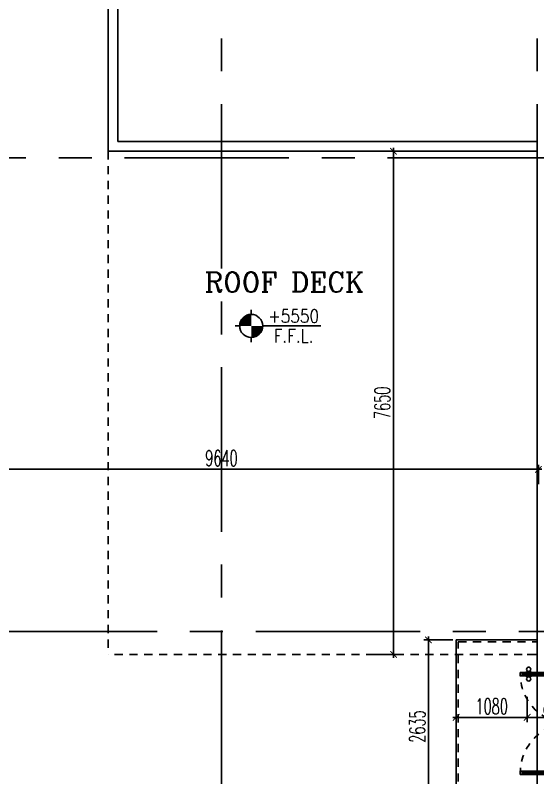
# Model space of a CAD drawing. Extents: x 276011.4 to 276105.3, y 57291.9 to 57371.4.
# Drawn here: x 276054.46 to 276062.41, y 57348.16 to 57359.75 of the extents above; entities that cross this region are included whole.
import ezdxf
from ezdxf.enums import TextEntityAlignment as Align

# ---------------------------------------------------------------- set-up
doc = ezdxf.new("R2010")
doc.units = 0
doc.header["$MEASUREMENT"] = 0
doc.header["$PDMODE"] = 34
for name, pattern in [('CENTERX2', [4, 2.5, -0.5, 0.5, -0.5]), ('HIDDEN', [0.375, 0.25, -0.125]), ('HIDDEN2', [0.1875, 0.125, -0.0625])]:
    doc.linetypes.add(name, pattern=pattern)
doc.layers.get('0').update_dxf_attribs({"linetype": 'CONTINUOUS'})
doc.layers.get('DEFPOINTS').update_dxf_attribs({"linetype": 'CONTINUOUS'})
for name, color, linetype in [('AX-DIM', 4, 'CONTINUOUS'), ('AXES', 11, 'CENTERX2'), ('DIM', 4, 'CONTINUOUS'), ('DOOR', 7, 'CONTINUOUS'), ('HIDDEN', 9, 'HIDDEN2'), ('LEV-PL', 3, 'CONTINUOUS'), ('RM-NAME', 2, 'CONTINUOUS'), ('ROOF', 7, 'CONTINUOUS'), ('STR', 5, 'CONTINUOUS')]:
    doc.layers.add(name, color=color, linetype=linetype)
doc.styles.add('ROMANC', font='romanc', dxfattribs={"height": 0.1})
doc.styles.add('ROMANS', font='ROMANS.shx', dxfattribs={"width": 0.6})
doc.styles.add('S', font='ROMANS.SHX')
doc.dimstyles.new('STANDARD in', dxfattribs={"dimtxt": 0.24, "dimasz": 0.1, "dimexe": 0.07, "dimexo": 0.05, "dimgap": 0.05, "dimtad": 1, "dimdec": 0, "dimlfac": 1000, "dimzin": 0, "dimdsep": 46, "dimtxsty": 'ROMANS', "dimblk": 'ARCHTICK', "dimcen": 0.05, "dimdle": 0.05, "dimclrd": 4, "dimclre": 4, "dimclrt": 2, "dimadec": 0, "dimazin": 0, "dimtfac": 1, "dimtdec": 0, "dimtmove": 2, "dimatfit": 3, "dimfxl": 0, "dimtolj": 1, "dimtzin": 0, "dimarcsym": 0})

# ---------------------------------------------------------------- blocks, each defined once
blk = doc.blocks.new('_ARCHTICK')
at = {"color": 0, "linetype": 'ByBlock', "const_width": 0.15}
blk.add_lwpolyline([(-0.5, -0.5), (0.5, 0.5)], dxfattribs=at)
blk = doc.blocks.new('*D106')
at = {"layer": 'AX-DIM', "color": 4, "lineweight": -2, "ltscale": 0.3}
for p, q in [((276020.355, 57365.405), (276020.355, 57370.081)), ((276095.065, 57357.883), (276095.065, 57370.081)), ((276020.305, 57370.011), (276095.115, 57370.011))]:
    blk.add_line(p, q, dxfattribs=at)
at = {"layer": 'DEFPOINTS', "color": 0, "ltscale": 0.3}
for p in [(276095.065, 57370.011), (276020.355, 57365.355), (276095.065, 57357.833)]:
    blk.add_point(p, dxfattribs=at)
at = {"layer": 'AX-DIM', "color": 4, "lineweight": -2, "ltscale": 0.3, "xscale": 0.1, "yscale": 0.1, "zscale": 0.1, "rotation": 180}
blk.add_blockref('_ARCHTICK', (276020.355, 57370.011), dxfattribs=at)
at = {"layer": 'AX-DIM', "color": 4, "lineweight": -2, "ltscale": 0.3, "xscale": 0.1, "yscale": 0.1, "zscale": 0.1}
blk.add_blockref('_ARCHTICK', (276095.065, 57370.011), dxfattribs=at)
at = {"layer": 'AX-DIM', "color": 2, "ltscale": 0.3, "insert": (276057.71, 57370.181), "char_height": 0.24, "attachment_point": 5, "style": 'ROMANS'}
blk.add_mtext('\\A1;74710', dxfattribs=at)
blk = doc.blocks.new('LEV1')
at = {"layer": 'LEV-PL'}
for p, q in [((0, 245), (0, 175)), ((-175, 0), (-245, 0)), ((175, 0), (1061, 0)), ((0, -175), (0, -245))]:
    blk.add_line(p, q, dxfattribs=at)
at = {"layer": 'LEV-PL', "const_width": 175}
for points in [[(-88, 0, -0.414214), (0, 88, -1)], [(88, 0, -0.414214), (0, -88, -1)]]:
    blk.add_lwpolyline(points, format="xyb", dxfattribs=at)
at = {"layer": 'LEV-PL'}
blk.add_circle((0, 0), 175, dxfattribs=at)
at = {"layer": 'LEV-PL', "color": 4, "style": 'S', "width": 0.85}
for tag, p in [('+0000', (646, 50)), ('F.F.L.', (646, -250))]:
    blk.add_attdef(tag, text='', height=200, dxfattribs=at).set_placement(p, align=Align.CENTER)
blk = doc.blocks.new('A$C1DFA4FE8')
at = {"layer": 'DOOR', "color": 0, "linetype": 'ByBlock'}
for p, q in [((0, 1631), (0, 1581)), ((0, 1581), (0, 1631)), ((50, 1631), (0, 1631)), ((50, 1631), (50, 1614)), ((750, 1614), (750, 1631)), ((750, 1631), (800, 1631)), ((950, 1656), (800, 1656)), ((800, 1656), (800, 1631)), ((800, 1581), (800, 1631)), ((800, 1631), (850, 1631)), ((850, 1631), (850, 1606)), ((950, 1606), (950, 1656)), ((50, 1581), (0, 1581)), ((30, 1614), (30, 1598)), ((50, 1614), (30, 1614)), ((50, 1598), (30, 1598)), ((50, 1598), (50, 1581)), ((770, 1614), (750, 1614)), ((750, 1581), (750, 1598)), ((750, 1598), (770, 1598)), ((800, 1581), (750, 1581)), ((770, 1598), (770, 1614)), ((850, 1606), (950, 1606)), ((0, 81), (0, 131)), ((0, 131), (0, 81)), ((50, 131), (0, 131)), ((50, 114), (50, 131)), ((83, 131), (83, 138)), ((173, 138), (83, 138)), ((95, 138), (95, 147)), ((95, 147), (160, 147)), ((95, 138), (160, 138)), ((160, 138), (160, 147)), ((173, 131), (173, 138)), ((750, 131), (750, 114)), ((800, 131), (750, 131)), ((800, 131), (800, 81)), ((50, 81), (0, 81)), ((30, 98), (30, 114)), ((50, 114), (30, 114)), ((50, 98), (30, 98)), ((50, 81), (50, 98)), ((83, 81), (83, 74)), ((173, 74), (83, 74)), ((95, 74), (95, 65)), ((95, 74), (160, 74)), ((95, 65), (160, 65)), ((160, 74), (160, 65)), ((173, 81), (173, 74)), ((750, 114), (770, 114)), ((750, 98), (750, 81)), ((770, 98), (750, 98)), ((750, 81), (800, 81)), ((770, 114), (770, 98)), ((800, 56), (800, 81)), ((800, 81), (850, 81)), ((950, 56), (800, 56)), ((850, 106), (950, 106)), ((850, 81), (850, 106)), ((950, 106), (950, 56))]:
    blk.add_line(p, q, dxfattribs=at)
at = {"layer": 'DOOR', "linetype": 'ByBlock'}
for p, q in [((750, 1631), (50, 1631)), ((750, 1614), (50, 1614)), ((750, 1598), (50, 1598)), ((50, 1581), (750, 1581)), ((50, 131), (750, 131)), ((750, 114), (50, 114)), ((750, 98), (50, 98)), ((750, 81), (50, 81))]:
    blk.add_line(p, q, dxfattribs=at)
at = {"layer": 'DOOR', "color": 9, "linetype": 'ByBlock'}
for p, q in [((950, 1606), (837, 1656)), ((950, 1606), (910, 1656)), ((950, 1606), (850, 1619)), ((950, 106), (837, 56)), ((950, 106), (850, 93)), ((950, 106), (910, 56))]:
    blk.add_line(p, q, dxfattribs=at)
at = {"layer": 'DOOR', "color": 0, "linetype": 'ByBlock'}
for centre in [(128, 179), (128, 32)]:
    blk.add_circle(centre, 32.4, dxfattribs=at)
at = {"layer": 'DOOR', "linetype": 'HIDDEN', "ltscale": 0.5}
for centre, start, end in [((752, 1606), 178.0938, 273.7249), ((752, 106), 86.2751, 181.9062)]:
    blk.add_arc(centre, 752, start, end, dxfattribs=at)
at = {"layer": 'DOOR', "color": 9, "linetype": 'ByBlock'}
for centre, radius, start, end in [((950, 1606), 154, 161.1053, 166.2858), ((950, 1606), 134, 158.1598, 169.28), ((950, 1606), 114, 154.0838, 167.3774), ((950, 1606), 94.4, 148.0182, 180), ((950, 1606), 74.4, 137.7764, 180), ((950, 1606), 54.4, 113.2074, 180), ((950, 1606), 34.4, 90, 180), ((950, 1606), 14.4, 90, 180), ((950, 106), 154, 193.7142, 198.8947), ((950, 106), 134, 190.72, 201.8402), ((950, 106), 114, 192.6226, 205.9162), ((950, 106), 94.4, 180, 211.9818), ((950, 106), 74.4, 180, 222.2236), ((950, 106), 54.4, 180, 246.7926), ((950, 106), 34.4, 180, 270), ((950, 106), 14.4, 180, 270)]:
    blk.add_arc(centre, radius, start, end, dxfattribs=at)
blk = doc.blocks.new('*D350')
at = {"layer": 'DEFPOINTS', "color": 0, "linetype": 'ByBlock', "ltscale": 0.3}
for p in [(276062.415, 57352.847), (276052.775, 57352.573), (276062.415, 57352.573)]:
    blk.add_point(p, dxfattribs=at)
at = {"layer": 'DIM', "color": 4, "linetype": 'ByBlock', "lineweight": -2, "ltscale": 0.3}
for p, q in [((276052.775, 57352.623), (276052.775, 57352.917)), ((276062.415, 57352.623), (276062.415, 57352.917)), ((276052.725, 57352.847), (276062.465, 57352.847))]:
    blk.add_line(p, q, dxfattribs=at)
at = {"layer": 'DIM', "color": 4, "linetype": 'ByBlock', "lineweight": -2, "ltscale": 0.3, "xscale": 0.1, "yscale": 0.1, "zscale": 0.1, "rotation": 180}
blk.add_blockref('_ARCHTICK', (276052.775, 57352.847), dxfattribs=at)
at = {"layer": 'DIM', "color": 4, "linetype": 'ByBlock', "lineweight": -2, "ltscale": 0.3, "xscale": 0.1, "yscale": 0.1, "zscale": 0.1}
blk.add_blockref('_ARCHTICK', (276062.415, 57352.847), dxfattribs=at)
at = {"layer": 'DIM', "color": 2, "linetype": 'ByBlock', "ltscale": 0.3, "insert": (276057.595, 57353.017), "char_height": 0.24, "attachment_point": 5, "style": 'ROMANS'}
blk.add_mtext('\\A1;9640', dxfattribs=at)
blk = doc.blocks.new('*D346')
at = {"layer": 'DEFPOINTS', "color": 0, "linetype": 'ByBlock', "ltscale": 0.3}
for p in [(276061.165, 57349.513), (276062.245, 57349.439), (276062.245, 57349.075)]:
    blk.add_point(p, dxfattribs=at)
at = {"layer": 'DIM', "color": 4, "linetype": 'ByBlock', "lineweight": -2, "ltscale": 0.3}
for p, q in [((276061.165, 57349.463), (276061.165, 57349.005)), ((276062.245, 57349.389), (276062.245, 57349.005)), ((276061.115, 57349.075), (276062.295, 57349.075))]:
    blk.add_line(p, q, dxfattribs=at)
at = {"layer": 'DIM', "color": 4, "linetype": 'ByBlock', "lineweight": -2, "ltscale": 0.3, "xscale": 0.1, "yscale": 0.1, "zscale": 0.1, "rotation": 180}
blk.add_blockref('_ARCHTICK', (276061.165, 57349.075), dxfattribs=at)
at = {"layer": 'DIM', "color": 4, "linetype": 'ByBlock', "lineweight": -2, "ltscale": 0.3, "xscale": 0.1, "yscale": 0.1, "zscale": 0.1}
blk.add_blockref('_ARCHTICK', (276062.245, 57349.075), dxfattribs=at)
at = {"layer": 'DIM', "color": 2, "linetype": 'ByBlock', "ltscale": 0.3, "insert": (276061.705, 57349.245), "char_height": 0.24, "attachment_point": 5, "style": 'ROMANS'}
blk.add_mtext('\\A1;1080', dxfattribs=at)
blk = doc.blocks.new('*D345')
at = {"layer": 'DEFPOINTS', "color": 0, "linetype": 'ByBlock', "ltscale": 0.3}
for p in [(276063.09, 57349.518), (276062.245, 57349.407), (276063.09, 57349.075)]:
    blk.add_point(p, dxfattribs=at)
at = {"layer": 'DIM', "color": 4, "linetype": 'ByBlock', "lineweight": -2, "ltscale": 0.3}
for p, q in [((276063.09, 57349.468), (276063.09, 57349.005)), ((276062.245, 57349.357), (276062.245, 57349.005)), ((276062.195, 57349.075), (276063.14, 57349.075))]:
    blk.add_line(p, q, dxfattribs=at)
at = {"layer": 'DIM', "color": 4, "linetype": 'ByBlock', "lineweight": -2, "ltscale": 0.3, "xscale": 0.1, "yscale": 0.1, "zscale": 0.1, "rotation": 180}
blk.add_blockref('_ARCHTICK', (276062.245, 57349.075), dxfattribs=at)
at = {"layer": 'DIM', "color": 4, "linetype": 'ByBlock', "lineweight": -2, "ltscale": 0.3, "xscale": 0.1, "yscale": 0.1, "zscale": 0.1}
blk.add_blockref('_ARCHTICK', (276063.09, 57349.075), dxfattribs=at)
at = {"layer": 'DIM', "color": 2, "linetype": 'ByBlock', "ltscale": 0.3, "insert": (276062.668, 57349.245), "char_height": 0.24, "attachment_point": 5, "style": 'ROMANS'}
blk.add_mtext('\\A1;845', dxfattribs=at)
blk = doc.blocks.new('*D344')
at = {"layer": 'DEFPOINTS', "color": 0, "linetype": 'ByBlock', "ltscale": 0.3}
for p in [(276061.165, 57350.254), (276060.744, 57347.619), (276061.165, 57347.619)]:
    blk.add_point(p, dxfattribs=at)
at = {"layer": 'DIM', "color": 4, "linetype": 'ByBlock', "lineweight": -2, "ltscale": 0.3}
for p, q in [((276061.115, 57350.254), (276060.674, 57350.254)), ((276060.744, 57350.304), (276060.744, 57347.569)), ((276061.115, 57347.619), (276060.674, 57347.619))]:
    blk.add_line(p, q, dxfattribs=at)
at = {"layer": 'DIM', "color": 4, "linetype": 'ByBlock', "lineweight": -2, "ltscale": 0.3, "xscale": 0.1, "yscale": 0.1, "zscale": 0.1}
for p, rotation in [((276060.744, 57350.254), 90), ((276060.744, 57347.619), 270)]:
    blk.add_blockref('_ARCHTICK', p, dxfattribs=dict(at, rotation=rotation))
at = {"layer": 'DIM', "color": 2, "linetype": 'ByBlock', "ltscale": 0.3, "insert": (276060.574, 57348.936), "char_height": 0.24, "attachment_point": 5, "rotation": 90, "style": 'ROMANS'}
blk.add_mtext('\\A1;2635', dxfattribs=at)
blk = doc.blocks.new('*D343')
at = {"layer": 'DEFPOINTS', "color": 0, "linetype": 'ByBlock', "ltscale": 0.3}
for p in [(276060.769, 57357.683), (276059.807, 57350.033), (276060.212, 57350.033)]:
    blk.add_point(p, dxfattribs=at)
at = {"layer": 'DIM', "color": 4, "linetype": 'ByBlock', "lineweight": -2, "ltscale": 0.3}
for p, q in [((276060.719, 57357.683), (276060.142, 57357.683)), ((276060.212, 57357.733), (276060.212, 57349.983)), ((276059.857, 57350.033), (276060.282, 57350.033))]:
    blk.add_line(p, q, dxfattribs=at)
at = {"layer": 'DIM', "color": 4, "linetype": 'ByBlock', "lineweight": -2, "ltscale": 0.3, "xscale": 0.1, "yscale": 0.1, "zscale": 0.1}
for p, rotation in [((276060.212, 57357.683), 90), ((276060.212, 57350.033), 270)]:
    blk.add_blockref('_ARCHTICK', p, dxfattribs=dict(at, rotation=rotation))
at = {"layer": 'DIM', "color": 2, "linetype": 'ByBlock', "ltscale": 0.3, "insert": (276060.042, 57353.858), "char_height": 0.24, "attachment_point": 5, "rotation": 90, "style": 'ROMANS'}
blk.add_mtext('\\A1;7650', dxfattribs=at)

msp = doc.modelspace()

# ---------------------------------------------------------------- linework, layer by layer
at = {"layer": 'AXES'}
for p, q in [((276057.5955, 57291.8986), (276057.5955, 57370.7113)), ((276062.3955, 57291.8986), (276062.3955, 57370.3613)), ((276032.1217, 57357.5829), (276104.6155, 57357.5829)), ((276104.6155, 57350.3829), (276052.5255, 57350.3829))]:
    msp.add_line(p, q, dxfattribs=at)
at = {"layer": 'HIDDEN'}
for p in [(276055.8705, 57357.6829), (276062.3955, 57350.0329)]:
    msp.add_line(p, (276055.8705, 57350.0329), dxfattribs=at)
at = {"layer": 'ROOF'}
for p, q in [((276055.8705, 57364.7079), (276055.8705, 57357.6829)), ((276056.0205, 57364.7079), (276056.0205, 57357.8329)), ((276056.0205, 57357.8329), (276062.3955, 57357.8329)), ((276062.3955, 57357.8329), (276062.3955, 57357.6829)), ((276055.8705, 57357.6829), (276062.3955, 57357.6829)), ((276062.3955, 57350.0329), (276062.3955, 57357.6329)), ((276062.2455, 57350.0329), (276062.3955, 57350.0329))]:
    msp.add_line(p, q, dxfattribs=at)
at = {"layer": 'STR'}
msp.add_lwpolyline([(276062.3955, 57347.6188), (276061.1655, 57347.6188), (276061.1655, 57350.2538), (276062.3955, 57350.2538)], dxfattribs=at)
at = {"layer": 'STR', "linetype": 'HIDDEN2'}
msp.add_lwpolyline([(276062.3955, 57347.6488), (276061.1955, 57347.6488), (276061.1955, 57350.2238), (276062.3955, 57350.2238)], dxfattribs=at)

# ---------------------------------------------------------------- block references
at = {"layer": 'DOOR', "color": 0, "linetype": 'ByBlock', "xscale": -0.001, "yscale": 0.001, "zscale": 0.001, "rotation": 180}
msp.add_blockref('A$C1DFA4FE8', (276062.1398, 57349.8389), dxfattribs=at)
at = {"layer": 'LEV-PL', "xscale": 0.001, "yscale": 0.001, "zscale": 0.001}
msp.add_blockref('LEV1', (276058.0474, 57355.0272), dxfattribs=at).add_auto_attribs({'F.F.L.': 'F.F.L.', '+0000': '+5550'})

# ---------------------------------------------------------------- texts
at = {"layer": 'RM-NAME', "style": 'ROMANC'}
msp.add_text('ROOF DECK', height=0.3, dxfattribs=at).set_placement((276058.5466, 57355.693), align=Align.MIDDLE)

# ---------------------------------------------------------------- dimensions: what is measured, and where the dimension line sits
at = {"layer": 'AX-DIM'}
dim = msp.add_linear_dim(base=(276095.0655, 57370.0113), p1=(276020.3555, 57365.3553), p2=(276095.0655, 57357.8329), dimstyle='STANDARD in', dxfattribs=at)
dim.commit()
dim.dimension.update_dxf_attribs({"geometry": '*D106', "text_midpoint": (276057.7105, 57370.1813)})
at = {"layer": 'DIM', "linetype": 'ByBlock', "ltscale": 0.3}
for base, p1, p2, picture, middle in [((276060.2118, 57350.0329), (276060.7691, 57357.6829), (276059.8067, 57350.0329), '*D343', (276060.0418, 57353.8579)), ((276060.744, 57347.6188), (276061.1655, 57350.2538), (276061.1655, 57347.6188), '*D344', (276060.574, 57348.9363))]:
    dim = msp.add_linear_dim(base=base, p1=p1, p2=p2, angle=90, dimstyle='STANDARD in', dxfattribs=at)
    dim.commit()
    dim.dimension.update_dxf_attribs({"geometry": picture, "text_midpoint": middle})
for base, p1, p2, picture, middle in [((276062.4155, 57352.8467), (276052.7755, 57352.5726), (276062.4155, 57352.5726), '*D350', (276057.5955, 57353.0167)), ((276062.2455, 57349.0747), (276061.1655, 57349.5128), (276062.2455, 57349.4385), '*D346', (276061.7055, 57349.2447)), ((276063.0905, 57349.0747), (276062.2455, 57349.4068), (276063.0905, 57349.5176), '*D345', (276062.668, 57349.2447))]:
    dim = msp.add_linear_dim(base=base, p1=p1, p2=p2, dimstyle='STANDARD in', dxfattribs=at)
    dim.commit()
    dim.dimension.update_dxf_attribs({"geometry": picture, "text_midpoint": middle})

doc.saveas('drawing.dxf')
